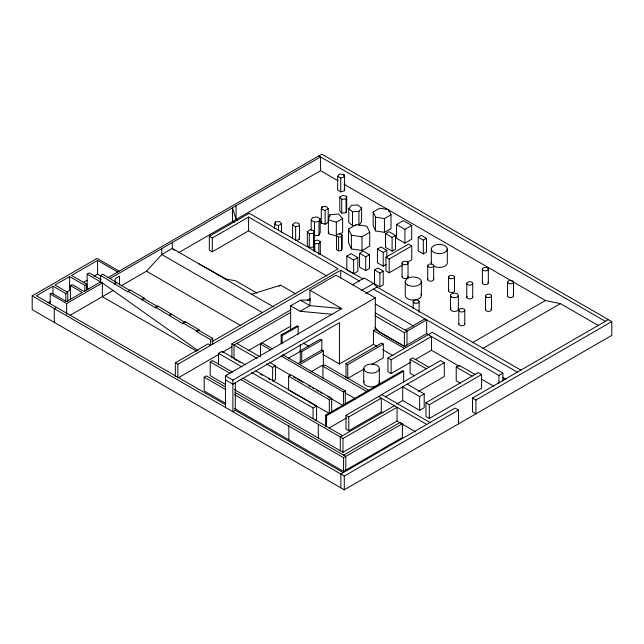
<?xml version="1.0" encoding="UTF-8"?>
<svg xmlns="http://www.w3.org/2000/svg" width="644" height="644" viewBox="0 0 644 644"><rect width="100%" height="100%" fill="white"/><g stroke="black" fill="none" stroke-linecap="round" stroke-linejoin="round"><path stroke-width="0.97" d="M274.618 228.362L274.618 224.426L275.294 221.955L279.568 221.56L281.541 223.79L281.541 232.645M313.556 233.353L314.232 230.882L310.368 229.747L307.309 231.518L307.309 245.3L309.273 247.521L313.556 247.135L313.556 233.353L309.273 233.748L307.309 231.518M321.276 209.284L321.952 206.813L326.234 206.426L328.199 208.648L328.199 222.43L325.139 224.201L321.276 223.066L321.276 209.284L325.139 210.419L328.199 208.648M321.276 223.066L321.726 221.415M342.632 218.574L336.321 222.212L336.321 235.994L328.376 233.651L328.376 219.878L329.768 214.79L338.583 213.977L342.632 218.574L342.632 232.347L339.477 234.166M328.376 233.651L328.834 231.953M346.037 212.705L346.037 198.932L346.714 196.46L342.858 195.325L339.791 197.088L339.791 210.87L341.755 213.1L346.037 212.705L346.714 210.234L346.714 196.46M311.197 220.208L312.396 217.616L316.888 216.915L320.181 218.815L320.181 232.597L318.973 235.189L314.481 235.881L314.481 222.108L311.197 220.208L311.197 230.045M318.973 235.189L318.973 221.407L320.181 218.815M336.482 235.905L337.247 234.239L340.129 233.796L342.238 235.012L342.238 248.793L341.465 250.452L338.591 250.902L336.482 249.679L336.482 235.905L338.591 237.121L341.465 236.678L342.238 235.012M318.836 254.517L318.836 243.69L320.293 241.508L317.146 240.043L313.749 241.315L313.749 251.152M356.18 225.352L352.518 225.553L348.782 222.526L348.782 208.753L351.447 205.364L357.863 205.009L361.598 208.036L361.598 221.818L358.933 225.199L358.933 211.417L361.598 208.036M292.577 225.014L294.541 222.792L298.816 223.178L299.5 225.65L299.5 239.431L295.636 240.566L295.636 226.785L292.577 225.014L292.577 238.795M337.673 176.303L339.646 174.073L343.92 174.46L344.604 176.931L344.604 190.713L340.74 191.848L337.673 190.077L337.673 176.303L340.74 178.066L344.604 176.931M121.136 285.839L146.486 271.196L161.781 254.533L172.302 248.455L273.716 307.011M107.725 277.773L321.807 154.174L611.8 321.598L611.8 335.379L344.282 489.826L32.2 309.643L32.2 295.87L97.067 258.421L119.164 271.172M67.765 301.279L67.765 292.424L65.801 293.559L52.985 286.161L36.362 295.757L225.295 404.553M86.755 290.138L86.755 284.229L84.823 285.348L69.6 276.566L54.941 285.026L67.765 292.424M117.691 272.026L97.582 260.409L71.54 275.447L86.755 284.229M50.192 303.847L50.192 294.002L51.729 293.109L66.445 301.609L82.287 292.457L70.446 285.622L70.446 299.396M88.832 288.874L87.149 287.9L87.149 274.127L89.299 272.887L101.068 279.681M70.446 285.622L72.217 284.6L84.058 291.434L100.601 281.887L100.601 275.415L102.75 274.175L130.241 290.774L130.241 290.042L128.092 291.289L128.092 292.014L100.601 275.415M47.994 302.817L50.49 301.376M67.016 291.837L69.6 290.339L69.6 276.566M83.688 282.209L87.165 280.204M94.105 276.196L97.582 274.191L100.947 276.131M56.471 307.365L54.289 308.621L54.289 322.403M50.192 294.002L66.662 303.509L102.356 282.901L198.199 350.738M109.705 278.659L320.575 156.919L320.575 170.692L178.428 252.762M114.342 283.352L116.492 282.112M114.342 284.084L116.492 282.837M70.14 315.278L113.4 290.299M326.878 276.018L248.584 230.818L212.287 251.772L209.34 250.073L209.34 236.292L249.22 213.269L363.272 279.11M209.34 236.292L212.287 237.998L248.584 217.036L338.189 268.773L211.916 341.674M141.833 299.227L143.982 297.979L143.982 298.711L157.732 306.649L155.582 307.888L128.092 291.289M141.833 299.951L143.982 298.711M274.618 224.426L278.474 225.561L281.541 223.79M155.582 307.156L157.732 305.916L185.222 322.515L185.222 321.791L183.073 323.03L183.073 323.763L155.582 307.156L155.582 307.888M169.324 315.093L171.473 313.853M169.324 315.826L171.473 314.586M348.533 229.031L356.293 224.555L366.895 226.197L369.728 232.315L369.728 246.089L361.976 250.564L351.374 248.93L348.533 242.812L348.533 229.031L351.374 235.149L351.374 248.93M183.073 323.03L196.814 330.968L198.964 329.728L198.964 330.453L212.713 338.39L212.713 344.138M196.814 330.968L196.814 331.692L198.964 330.453M351.374 235.149L361.976 236.791L369.728 232.315M279.045 286.186L280.744 285.212L296.079 294.067M396.559 224.539L403.345 220.618L411.693 225.44L411.693 239.214L404.907 243.134L396.559 238.312L396.559 224.539L404.907 229.353L411.693 225.44M385.514 233.587L388.887 231.647L395.472 235.438L395.472 249.22L392.099 251.168L385.514 247.368L385.514 233.587L392.099 237.386L395.472 235.438M346.81 256.079L351.028 253.639L357.847 257.584L357.847 271.357L353.637 273.797L353.637 260.015L346.81 256.079L346.81 269.852L352.783 273.298M359.569 253.301L363.361 251.112L369.503 254.654L369.503 268.435L365.712 270.625L359.569 267.075L359.569 253.301L365.712 256.843L369.503 254.654M196.814 331.692L210.564 339.63L212.713 338.39M175.337 376.571L175.337 362.789L208.028 343.912L210.564 345.377L210.564 339.63M353.637 260.015L357.847 257.584M175.337 362.789L177.865 364.254L340.716 270.23L359.69 281.187M386.11 264.507L383.244 266.157L377.44 262.816L377.44 249.035L381.031 246.966L386.827 250.315L386.827 257.206M290.661 329.817L290.661 305.82L300.144 311.293L309.925 305.65L309.925 290.227L336.023 275.157L375.315 297.842L375.315 329.487L406.243 347.341M290.661 305.82L300.442 300.168L310.48 299.983M377.44 249.035L383.244 252.384L386.827 250.315M231.904 357.645L231.904 343.864L290.967 309.764M307.47 300.241L310.07 298.736M418.206 237.193L421.369 235.366L426.489 238.32L426.489 252.102L423.325 253.921L418.206 250.967L418.206 237.193L423.325 240.148L426.489 238.32M218.501 364.15L218.501 353.323L221.995 351.31L245.42 364.834M402.202 265.272L389.161 272.798L385.957 270.947L385.957 257.165L408.554 244.116L411.758 245.968L411.758 259.749L407.419 262.261M290.589 312.421L234.013 345.087L234.013 358.861M178.742 377.529L218.799 354.401M222.285 352.389L231.864 346.858M225.77 384.629L210.202 375.637L210.202 361.864L212.431 360.576L232.379 372.087M385.957 257.165L389.161 259.017L411.758 245.968M374.502 269.941L377.827 268.025L383.22 271.132L383.22 284.914L379.888 286.838L374.502 283.722L374.502 269.941L379.888 273.056L383.22 271.132M352.179 284.889L364.142 277.983L373.625 283.457L377.006 287.047L520.875 370.107M248.141 350.706L290.589 326.194M260.458 356.832L260.458 344.041L262.301 342.978L272.573 348.911M225.786 403.426L204.188 390.956L204.188 377.183L206.41 375.895L225.513 386.923M281.162 343.912L281.162 335.057L297.182 325.808L298.132 326.355L298.132 334.228M281.162 335.057L282.112 335.605L298.132 326.355M361.662 290.363L373.625 283.457M365.736 293.551L377.006 287.047M225.456 407.443L225.456 375.798L341.803 308.629L309.925 290.227M225.456 375.798L232.878 380.081L375.315 297.842M272.637 367.386L275.503 365.728L275.503 379.509L272.637 381.159L272.637 367.386L266.624 363.916M288.52 358.233L300.346 351.407L299.653 351.004M321.839 340.04L320.35 339.187L300.241 350.795L301.73 351.656L321.839 340.04L321.839 350.867M298.132 363.667L321.791 350.014L323.377 350.924L323.377 364.705L310.706 372.023M299.726 364.584L323.377 350.924M288.593 376.209L329.317 399.723L329.317 413.496L288.593 389.982L288.593 376.209L290.951 374.84L331.676 398.354L331.676 412.136L330.106 413.046M343.252 472.648L235.302 410.325L232.878 411.725L232.878 380.081M322.676 354.305L339.436 363.981L373.448 344.347L373.448 330.573L375.315 329.487M322.918 378.06L322.918 366.251L324.962 365.067L368.65 390.288M364.23 368.883L347.736 378.406L346.005 377.408L346.005 363.627L381.594 343.083L383.325 344.081L383.325 357.863L372.039 364.375M405.309 330.203L424.951 318.861M346.005 363.627L347.736 364.633L383.325 344.081M404.368 332.723L426.666 319.851L426.666 333.632L404.368 346.504L404.368 332.723L375.17 315.866M410.872 362.153L391.125 373.552L387.921 371.701L387.921 357.927L432.229 332.344L502.9 373.142L502.9 381.015M387.921 357.927L391.125 359.771L431.472 336.482L431.472 350.256L459.148 366.235M251.466 372.361L313.065 407.926L316.566 405.905L316.566 419.687L315.166 420.492M329.317 399.723L331.676 398.354M281.203 356.019L343.437 391.946L345.273 390.884L345.273 403.675M414.374 375.669L410.099 373.198L410.099 359.424L412.715 357.911L428.944 367.281M415.163 359.674L431.472 350.256M325.582 426.964L325.582 415.155L402.693 370.63L403.667 371.194L403.667 382.013M325.582 415.155L326.556 415.71L403.667 371.194M383.043 412.965L381.304 411.959L348.79 430.731L345.981 429.105L345.981 415.332L381.82 394.643M472.31 342.769L545.46 300.531L560.441 303.63L598.437 325.566M329.156 427.986L346.488 417.988M345.981 415.332L348.79 416.95L381.304 398.185L381.304 411.959M385.45 396.736L444.304 362.749L444.304 376.531L418.455 391.455M482.928 348.38L560.441 303.63M460.38 383.196L456.218 380.797L456.218 367.016L459.172 365.317L474.982 374.446M396.664 404.038L402.701 400.552L419.655 410.333L424.203 407.708L424.203 393.927L407.258 384.138M394.37 405.728L340.282 436.962L340.282 450.736M240.47 379.332L342.97 438.516L397.058 407.282L397.058 421.063L342.97 452.289L234.416 389.62M402.701 400.552L402.701 386.77L419.655 396.559L424.203 393.927M425.942 402.758L478.218 372.57L481.591 374.518L481.591 388.3L429.315 418.479L425.942 416.531L425.942 402.758L429.315 404.706L481.591 374.518M343.582 455.091L400.174 422.424L402.395 423.704L402.395 437.477L343.574 471.432L234.424 408.417M234.424 394.635L343.574 457.659L402.395 423.704M428.268 334.63L498.931 375.428L502.9 373.142M611.8 321.598L475.932 400.037L475.932 413.818L472.479 411.822L472.479 398.04L608.347 319.601M32.2 295.87L344.282 476.045L458.544 410.083L458.544 423.857M373.182 211.981L379.759 208.229L388.67 209.638L391.013 214.806L391.013 228.58L384.436 232.331L375.524 230.922L373.182 225.762L373.182 211.981L375.524 217.141L375.524 230.922M375.524 217.141L384.436 218.558L391.013 214.806M251.563 294.219L280.744 285.212M295.636 226.785L299.5 225.65M314.481 222.108L318.973 221.407M339.791 197.088L341.755 199.318L346.037 198.932M348.782 208.753L352.518 211.779L358.933 211.417M313.749 241.315L314.795 243.569L318.836 243.69M341.803 308.629L309.925 305.65L300.442 300.168M300.144 311.293L332.022 314.272M225.142 278.965L235.615 280.752L256.924 293.052M328.376 219.878L336.321 222.212M198.722 263.71L227.292 279.657M318.82 155.904L605.352 321.332M320.575 170.692L337.939 180.723M344.017 184.232L545.46 300.531M373.423 289.116L517.285 372.176M234.15 222.486L232.508 221.536L232.508 207.754L236.09 219.467L237.733 220.417M375.452 304.065L413.657 326.122M426.666 333.632L428.413 334.639M502.473 377.4L505.959 379.413M375.251 312.847L407.024 331.193L407.024 344.967M481.632 379.219L493.747 386.207M456.218 367.016L472.028 376.144M444.304 362.749L440.552 360.584L381.699 394.563L430.095 422.512M403.514 346.013L379.622 332.215L374.872 327.176M373.448 330.573L404.376 348.428M410.099 359.424L426.336 368.795M472.479 398.04L475.932 400.037M373.448 344.347L376.885 346.327M382.898 349.805L393.202 355.754M458.544 410.083L455.083 408.087L340.829 474.048L340.829 487.83M262.261 312.549L161.781 254.533L161.781 248.592M303.26 343.091L308.387 346.053M378.495 396.559L426.771 424.436M322.918 366.251L366.597 391.472M146.486 271.196L240.904 325.711M282.692 354.755L345.273 390.884M397.058 421.063L415.734 431.842M345.184 392.888L355.464 398.821M260.458 344.041L270.834 350.03M236.879 343.429L259.194 356.317M269.49 362.258L275.503 365.728M274.288 365.8L290.71 375.283M293.302 376.78L295.894 378.278M297.625 379.276L302.809 382.27M308.862 385.764L310.593 386.762M312.316 387.76L314.047 388.759M316.639 390.256L318.369 391.254M320.1 392.252L321.823 393.251M327.877 396.744L329.607 397.742M331.33 398.741L342.568 405.229M231.904 343.864L257.181 358.467M130.241 290.042L143.982 297.979M185.222 321.791L198.964 329.728M255.837 370.839L316.566 405.905M87.149 274.127L102.356 282.901L102.356 296.683L196.766 351.189M234.867 359.36L236.581 360.35M238.304 361.34L240.019 362.331M260.619 374.22L262.333 375.219M268.339 378.68L270.061 379.678M218.501 353.323L241.927 366.855M242.78 378.092L342.511 435.674M210.202 361.864L230.093 373.343M225.456 379.896L232.878 384.178L339.436 322.66L339.436 363.981M235.06 392.438L345.804 456.371L345.804 470.152M204.188 377.183L225.786 389.652M174.274 250.258L172.302 248.455L172.302 242.522M344.146 189.062L344.604 190.713M299.049 237.781L299.5 239.431M513.51 282.112L513.51 295.894M507.553 282.112L507.553 295.894M498.931 375.428L498.931 383.301M491.477 295.725L491.477 309.498M488.329 269.144A2.979 1.723 0 0 1 483.853 270.641A2.979 1.723 0 0 1 483.853 267.654A2.979 1.723 0 0 1 488.329 269.144L488.329 282.925M485.544 296.087L485.544 309.869M482.364 269.144L482.364 282.925M472.728 283.4L472.728 297.182M466.763 283.4L466.763 297.182M464.767 310.255A2.979 1.723 0 0 1 460.291 311.744A2.979 1.723 0 0 1 460.291 308.766A2.979 1.723 0 0 1 464.767 310.255L464.767 324.037M458.802 310.255L458.802 324.037M458.343 295.427L458.343 309.201M454.527 277.041L454.527 290.822M450.534 295.427L450.534 309.201M448.57 277.049L448.57 290.822M447.29 249.019A7.994 4.613 0 0 1 435.304 253.012A7.994 4.613 0 0 1 435.304 245.026A7.994 4.613 0 0 1 447.29 249.019L447.29 262.792A7.994 4.613 0 0 1 442.356 267.059A7.994 4.613 0 0 1 433.654 266.061M433.694 265.674A2.979 1.723 0 0 1 429.218 267.171A2.979 1.723 0 0 1 429.218 264.185A2.979 1.723 0 0 1 433.694 265.674L433.694 279.456M431.311 249.019L431.311 262.792M429.315 404.706L429.315 418.479M427.729 265.674L427.729 279.456M423.325 240.148L423.325 253.921M421.337 281.509L421.337 295.29M419.655 396.559L419.655 410.333M419.131 301.497L419.131 312.324M413.174 301.682L413.174 308.573M408.03 262.993A2.979 1.723 0 0 1 403.555 264.483A2.979 1.723 0 0 1 403.555 261.496A2.979 1.723 0 0 1 408.03 262.993L408.03 276.767M405.245 281.806L405.245 295.58A8.05 4.645 0 0 0 414.591 300.024A8.05 4.645 0 0 0 420.999 294.091M404.907 229.353L404.907 243.134M402.065 262.993L402.065 276.767M392.099 237.386L392.099 251.168M391.125 359.771L391.125 373.552M389.161 259.017L389.161 272.798M388.67 209.638L388.67 211.61M384.436 218.558L384.436 232.331M383.244 252.384L383.244 266.157M379.888 273.056L379.888 286.838M379.34 368.658A7.808 4.508 0 0 1 367.515 372.457A7.808 4.508 0 0 1 367.724 364.649A7.808 4.508 0 0 1 379.34 368.658L379.34 382.439M365.712 256.843L365.712 270.625M363.715 368.521L363.715 382.295M361.976 236.791L361.976 250.564M352.518 211.779L352.518 225.553M348.79 416.95L348.79 430.731M347.736 364.633L347.736 378.406M344.282 476.045L344.282 489.826M343.92 174.46L343.92 176.432M343.574 457.659L343.574 471.432M343.437 391.946L343.437 405.72M342.97 438.516L342.97 452.289M341.755 199.318L341.755 213.1M341.465 236.678L341.465 250.452M340.74 178.066L340.74 191.848M340.716 270.23L340.716 278.103M338.591 237.121L338.591 250.902M329.768 214.79L329.768 216.754M326.556 415.71L326.556 426.537M325.139 210.419L325.139 224.201M321.952 206.813L321.952 208.785M320.293 241.508L320.293 254.308M318.305 424.275L318.305 438.049M314.795 243.569L314.795 251.442M314.232 230.882L314.232 241.709M313.065 407.926L313.065 418.753M309.273 233.748L309.273 247.521M301.73 351.656L301.73 361.493M300.346 344.516L300.241 362.604M288.85 426.062L288.85 439.836M282.112 335.605L282.112 343.477M278.474 225.561L278.474 230.48M275.294 221.955L275.294 224.909M248.584 217.036L248.584 230.818M236.09 205.686L236.09 219.467M235.302 382.778L235.302 410.325M212.287 237.998L212.287 251.772M177.865 364.254L177.865 378.028M119.446 284.881L119.446 276.196L115.099 278.707L115.099 281.605M97.582 260.409L97.582 274.191M84.823 285.348L84.823 291.257M66.662 303.509L66.662 314.336M65.801 293.559L65.801 301.432M52.985 286.161L52.985 294.034M513.115 295.033A2.979 1.723 0 0 1 510.917 297.6A2.979 1.723 0 0 1 507.649 295.443M464.662 323.586A2.979 1.723 0 0 1 461.788 325.759A2.979 1.723 0 0 1 458.906 323.586M472.334 296.321A2.979 1.723 0 0 1 469.75 298.897A2.979 1.723 0 0 1 467.166 296.321M458.206 308.621A3.904 2.254 0 0 1 453.931 311.438A3.904 2.254 0 0 1 451.058 308.074M487.927 282.064A2.979 1.723 0 0 1 485.351 284.648A2.979 1.723 0 0 1 482.767 282.064M490.921 308.669A2.979 1.723 0 0 1 488.828 311.398A2.979 1.723 0 0 1 485.785 308.991M454.431 290.38A2.979 1.723 0 0 1 451.162 292.529A2.979 1.723 0 0 1 448.965 289.961M431.585 263.992A7.994 4.613 0 0 1 431.585 261.601M433.291 278.594A2.979 1.723 0 0 1 431.102 281.162A2.979 1.723 0 0 1 427.833 279.013M407.926 276.324A2.979 1.723 0 0 1 405.044 278.49A2.979 1.723 0 0 1 402.17 276.324M379.099 381.264A7.808 4.508 0 0 1 371.411 386.875A7.808 4.508 0 0 1 364.013 381.135M508.422 283.328A2.979 1.723 0 0 0 513.413 282.563A2.979 1.723 0 0 0 509.758 280.454A2.979 1.723 0 0 0 508.422 283.328M486.639 297.246A2.979 1.723 0 0 0 491.461 296.168A2.979 1.723 0 0 0 487.436 294.3A2.979 1.723 0 0 0 486.639 297.246M467.641 284.616A2.979 1.723 0 0 0 472.632 283.843A2.979 1.723 0 0 0 468.977 281.734A2.979 1.723 0 0 0 467.641 284.616M449.44 278.264A2.979 1.723 0 0 0 454.431 277.492A2.979 1.723 0 0 0 450.776 275.382A2.979 1.723 0 0 0 449.44 278.264M451.677 297.021A3.904 2.254 0 0 0 458.206 296.007A3.904 2.254 0 0 0 453.432 293.245A3.904 2.254 0 0 0 451.677 297.021M414.156 302.873A2.979 1.723 0 0 0 419.067 301.947A2.979 1.723 0 0 0 415.235 299.951A2.979 1.723 0 0 0 414.156 302.873M407.781 285.051A8.05 4.645 0 0 0 421.128 282.716A8.05 4.645 0 0 0 410.961 277.21A8.05 4.645 0 0 0 407.781 285.051"/></g></svg>
